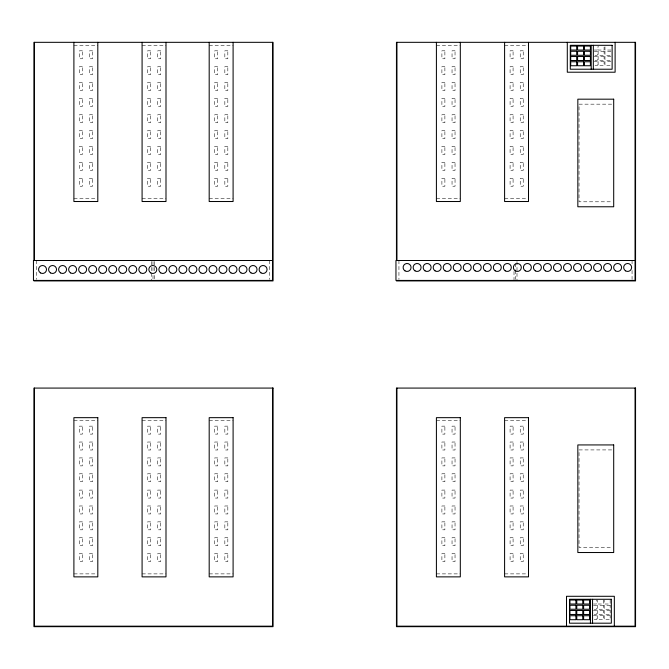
<?xml version="1.0" encoding="UTF-8"?>
<svg xmlns="http://www.w3.org/2000/svg" width="669" height="669" viewBox="0 0 669 669"><rect width="100%" height="100%" fill="white"/><g stroke="black" fill="none" stroke-linecap="round" stroke-linejoin="round"><path stroke-width="0.5" stroke-dasharray="3.35 2.51" d="M73.899 45.308L97.808 45.308M142.087 45.308L165.996 45.308M209.188 45.308L233.096 45.308M436.405 45.308L460.314 45.308M504.593 45.308L528.502 45.308M594.256 50.041L597.241 50.041L597.241 47.056M610.939 50.041L604.968 50.041L604.968 46.061M594.256 51.287L597.241 51.287L597.241 55.276L594.256 55.276M610.939 51.287L604.968 51.287L604.968 55.276L610.939 55.276M594.256 56.522L597.241 56.522L597.241 60.503L594.256 60.503M610.939 56.522L604.968 56.522L604.968 60.503L610.939 60.503M594.256 61.749L597.241 61.749L597.241 65.738L594.256 65.738M610.939 61.749L604.968 61.749L604.968 65.738L610.939 65.738M611.667 104.163L579.036 104.163L579.036 201.795L611.667 201.795M73.899 198.534L95.726 198.534M142.087 198.534L165.996 198.534M209.188 198.534L233.096 198.534M436.405 198.534L460.314 198.534M504.593 198.534L526.428 198.534M73.899 420.659L97.808 420.659M142.087 420.659L165.996 420.659M209.188 420.659L233.096 420.659M436.405 420.659L460.314 420.659M504.593 420.659L528.502 420.659M611.667 449.919L579.036 449.919L579.036 547.551L611.667 547.551M73.899 573.877L95.726 573.877M142.087 573.877L165.996 573.877M209.188 573.877L233.096 573.877M436.405 573.877L460.314 573.877M504.593 573.877L526.428 573.877M593.47 604.015L596.464 604.015L596.464 600.026M593.47 605.261L596.464 605.261L596.464 609.242L593.47 609.242M593.47 610.488L596.464 610.488L596.464 614.476L593.47 614.476M593.47 615.723L596.464 615.723L596.464 619.703L593.47 619.703M632.063 260.5L632.063 264.481M632.063 270.46L632.063 279.425M610.161 600.026L610.161 604.015L604.182 604.015L604.182 600.026M604.09 47.056L604.09 50.041L598.119 50.041L598.119 46.061M603.313 600.026L603.313 604.015L597.333 604.015L597.333 600.026M516.995 261.495L516.995 280.42M515.506 263.486L515.506 269.465M515.506 270.46L515.506 279.425M514.009 271.455L514.009 280.42M398.941 260.5L398.941 279.425M269.557 260.5L269.557 279.425M154.489 261.495L154.489 271.455M154.489 275.444L154.489 280.42M153 261.495L153 271.455M153 275.444L153 279.425M151.503 261.495L151.503 280.42M36.435 260.5L36.435 279.425M82.379 50.802L79.394 50.802L79.394 58.772L82.379 58.772L82.379 50.802M92.531 50.802L89.537 50.802L89.537 58.772L92.531 58.772L92.531 50.802M150.575 50.802L147.581 50.802L147.581 58.772L150.575 58.772L150.575 50.802M160.719 50.802L157.733 50.802L157.733 58.772L160.719 58.772L160.719 50.802M217.668 50.802L214.682 50.802L214.682 58.772L217.668 58.772L217.668 50.802M227.82 50.802L224.834 50.802L224.834 58.772L227.82 58.772L227.82 50.802M444.885 50.802L441.9 50.802L441.9 58.772L444.885 58.772L444.885 50.802M455.037 50.802L452.043 50.802L452.043 58.772L455.037 58.772L455.037 50.802M513.081 50.802L510.087 50.802L510.087 58.772L513.081 58.772L513.081 50.802M523.225 50.802L520.239 50.802L520.239 58.772L523.225 58.772L523.225 50.802M604.09 51.287L598.119 51.287L598.119 55.276L604.09 55.276L604.09 51.287M604.09 56.522L598.119 56.522L598.119 60.503L604.09 60.503L604.09 56.522M604.09 61.749L598.119 61.749L598.119 65.738L604.09 65.738L604.09 61.749M82.379 66.683L79.394 66.683L79.394 74.652L82.379 74.652L82.379 66.683M92.531 66.683L89.537 66.683L89.537 74.652L92.531 74.652L92.531 66.683M150.575 66.683L147.581 66.683L147.581 74.652L150.575 74.652L150.575 66.683M160.719 66.683L157.733 66.683L157.733 74.652L160.719 74.652L160.719 66.683M217.668 66.683L214.682 66.683L214.682 74.652L217.668 74.652L217.668 66.683M227.82 66.683L224.834 66.683L224.834 74.652L227.82 74.652L227.82 66.683M444.885 66.683L441.9 66.683L441.9 74.652L444.885 74.652L444.885 66.683M455.037 66.683L452.043 66.683L452.043 74.652L455.037 74.652L455.037 66.683M513.081 66.683L510.087 66.683L510.087 74.652L513.081 74.652L513.081 66.683M523.225 66.683L520.239 66.683L520.239 74.652L523.225 74.652L523.225 66.683M82.379 82.555L79.394 82.555L79.394 90.524L82.379 90.524L82.379 82.555M92.531 82.555L89.537 82.555L89.537 90.524L92.531 90.524L92.531 82.555M150.575 82.555L147.581 82.555L147.581 90.524L150.575 90.524L150.575 82.555M160.719 82.555L157.733 82.555L157.733 90.524L160.719 90.524L160.719 82.555M217.668 82.555L214.682 82.555L214.682 90.524L217.668 90.524L217.668 82.555M227.82 82.555L224.834 82.555L224.834 90.524L227.82 90.524L227.82 82.555M444.885 82.555L441.9 82.555L441.9 90.524L444.885 90.524L444.885 82.555M455.037 82.555L452.043 82.555L452.043 90.524L455.037 90.524L455.037 82.555M513.081 82.555L510.087 82.555L510.087 90.524L513.081 90.524L513.081 82.555M523.225 82.555L520.239 82.555L520.239 90.524L523.225 90.524L523.225 82.555M82.379 98.435L79.394 98.435L79.394 106.404L82.379 106.404L82.379 98.435M92.531 98.435L89.537 98.435L89.537 106.404L92.531 106.404L92.531 98.435M150.575 98.435L147.581 98.435L147.581 106.404L150.575 106.404L150.575 98.435M160.719 98.435L157.733 98.435L157.733 106.404L160.719 106.404L160.719 98.435M217.668 98.435L214.682 98.435L214.682 106.404L217.668 106.404L217.668 98.435M227.82 98.435L224.834 98.435L224.834 106.404L227.82 106.404L227.82 98.435M444.885 98.435L441.9 98.435L441.9 106.404L444.885 106.404L444.885 98.435M455.037 98.435L452.043 98.435L452.043 106.404L455.037 106.404L455.037 98.435M513.081 98.435L510.087 98.435L510.087 106.404L513.081 106.404L513.081 98.435M523.225 98.435L520.239 98.435L520.239 106.404L523.225 106.404L523.225 98.435M82.379 114.75L79.394 114.75L79.394 122.72L82.379 122.72L82.379 114.75M92.531 114.75L89.537 114.75L89.537 122.72L92.531 122.72L92.531 114.75M150.575 114.75L147.581 114.75L147.581 122.72L150.575 122.72L150.575 114.75M160.719 114.75L157.733 114.75L157.733 122.72L160.719 122.72L160.719 114.75M217.668 114.75L214.682 114.75L214.682 122.72L217.668 122.72L217.668 114.75M227.82 114.75L224.834 114.75L224.834 122.72L227.82 122.72L227.82 114.75M444.885 114.75L441.9 114.75L441.9 122.72L444.885 122.72L444.885 114.75M455.037 114.75L452.043 114.75L452.043 122.72L455.037 122.72L455.037 114.75M513.081 114.75L510.087 114.75L510.087 122.72L513.081 122.72L513.081 114.75M523.225 114.75L520.239 114.75L520.239 122.72L523.225 122.72L523.225 114.75M82.379 130.622L79.394 130.622L79.394 138.592L82.379 138.592L82.379 130.622M92.531 130.622L89.537 130.622L89.537 138.592L92.531 138.592L92.531 130.622M150.575 130.622L147.581 130.622L147.581 138.592L150.575 138.592L150.575 130.622M160.719 130.622L157.733 130.622L157.733 138.592L160.719 138.592L160.719 130.622M217.668 130.622L214.682 130.622L214.682 138.592L217.668 138.592L217.668 130.622M227.82 130.622L224.834 130.622L224.834 138.592L227.82 138.592L227.82 130.622M444.885 130.622L441.9 130.622L441.9 138.592L444.885 138.592L444.885 130.622M455.037 130.622L452.043 130.622L452.043 138.592L455.037 138.592L455.037 130.622M513.081 130.622L510.087 130.622L510.087 138.592L513.081 138.592L513.081 130.622M523.225 130.622L520.239 130.622L520.239 138.592L523.225 138.592L523.225 130.622M82.379 146.503L79.394 146.503L79.394 154.472L82.379 154.472L82.379 146.503M92.531 146.503L89.537 146.503L89.537 154.472L92.531 154.472L92.531 146.503M150.575 146.503L147.581 146.503L147.581 154.472L150.575 154.472L150.575 146.503M160.719 146.503L157.733 146.503L157.733 154.472L160.719 154.472L160.719 146.503M217.668 146.503L214.682 146.503L214.682 154.472L217.668 154.472L217.668 146.503M227.82 146.503L224.834 146.503L224.834 154.472L227.82 154.472L227.82 146.503M444.885 146.503L441.9 146.503L441.9 154.472L444.885 154.472L444.885 146.503M455.037 146.503L452.043 146.503L452.043 154.472L455.037 154.472L455.037 146.503M513.081 146.503L510.087 146.503L510.087 154.472L513.081 154.472L513.081 146.503M523.225 146.503L520.239 146.503L520.239 154.472L523.225 154.472L523.225 146.503M82.379 162.383L79.394 162.383L79.394 170.352L82.379 170.352L82.379 162.383M92.531 162.383L89.537 162.383L89.537 170.352L92.531 170.352L92.531 162.383M150.575 162.383L147.581 162.383L147.581 170.352L150.575 170.352L150.575 162.383M160.719 162.383L157.733 162.383L157.733 170.352L160.719 170.352L160.719 162.383M217.668 162.383L214.682 162.383L214.682 170.352L217.668 170.352L217.668 162.383M227.82 162.383L224.834 162.383L224.834 170.352L227.82 170.352L227.82 162.383M444.885 162.383L441.9 162.383L441.9 170.352L444.885 170.352L444.885 162.383M455.037 162.383L452.043 162.383L452.043 170.352L455.037 170.352L455.037 162.383M513.081 162.383L510.087 162.383L510.087 170.352L513.081 170.352L513.081 162.383M523.225 162.383L520.239 162.383L520.239 170.352L523.225 170.352L523.225 162.383M82.379 178.255L79.394 178.255L79.394 186.225L82.379 186.225L82.379 178.255M92.531 178.255L89.537 178.255L89.537 186.225L92.531 186.225L92.531 178.255M150.575 178.255L147.581 178.255L147.581 186.225L150.575 186.225L150.575 178.255M160.719 178.255L157.733 178.255L157.733 186.225L160.719 186.225L160.719 178.255M217.668 178.255L214.682 178.255L214.682 186.225L217.668 186.225L217.668 178.255M227.82 178.255L224.834 178.255L224.834 186.225L227.82 186.225L227.82 178.255M444.885 178.255L441.9 178.255L441.9 186.225L444.885 186.225L444.885 178.255M455.037 178.255L452.043 178.255L452.043 186.225L455.037 186.225L455.037 178.255M513.081 178.255L510.087 178.255L510.087 186.225L513.081 186.225L513.081 178.255M523.225 178.255L520.239 178.255L520.239 186.225L523.225 186.225L523.225 178.255M82.379 426.145L79.394 426.145L79.394 434.114L82.379 434.114L82.379 426.145M92.531 426.145L89.537 426.145L89.537 434.114L92.531 434.114L92.531 426.145M150.575 426.145L147.581 426.145L147.581 434.114L150.575 434.114L150.575 426.145M160.719 426.145L157.733 426.145L157.733 434.114L160.719 434.114L160.719 426.145M217.668 426.145L214.682 426.145L214.682 434.114L217.668 434.114L217.668 426.145M227.82 426.145L224.834 426.145L224.834 434.114L227.82 434.114L227.82 426.145M444.885 426.145L441.9 426.145L441.9 434.114L444.885 434.114L444.885 426.145M455.037 426.145L452.043 426.145L452.043 434.114L455.037 434.114L455.037 426.145M513.081 426.145L510.087 426.145L510.087 434.114L513.081 434.114L513.081 426.145M523.225 426.145L520.239 426.145L520.239 434.114L523.225 434.114L523.225 426.145M82.379 442.025L79.394 442.025L79.394 449.994L82.379 449.994L82.379 442.025M92.531 442.025L89.537 442.025L89.537 449.994L92.531 449.994L92.531 442.025M150.575 442.025L147.581 442.025L147.581 449.994L150.575 449.994L150.575 442.025M160.719 442.025L157.733 442.025L157.733 449.994L160.719 449.994L160.719 442.025M217.668 442.025L214.682 442.025L214.682 449.994L217.668 449.994L217.668 442.025M227.82 442.025L224.834 442.025L224.834 449.994L227.82 449.994L227.82 442.025M444.885 442.025L441.9 442.025L441.9 449.994L444.885 449.994L444.885 442.025M455.037 442.025L452.043 442.025L452.043 449.994L455.037 449.994L455.037 442.025M513.081 442.025L510.087 442.025L510.087 449.994L513.081 449.994L513.081 442.025M523.225 442.025L520.239 442.025L520.239 449.994L523.225 449.994L523.225 442.025M82.379 457.905L79.394 457.905L79.394 465.875L82.379 465.875L82.379 457.905M92.531 457.905L89.537 457.905L89.537 465.875L92.531 465.875L92.531 457.905M150.575 457.905L147.581 457.905L147.581 465.875L150.575 465.875L150.575 457.905M160.719 457.905L157.733 457.905L157.733 465.875L160.719 465.875L160.719 457.905M217.668 457.905L214.682 457.905L214.682 465.875L217.668 465.875L217.668 457.905M227.82 457.905L224.834 457.905L224.834 465.875L227.82 465.875L227.82 457.905M444.885 457.905L441.9 457.905L441.9 465.875L444.885 465.875L444.885 457.905M455.037 457.905L452.043 457.905L452.043 465.875L455.037 465.875L455.037 457.905M513.081 457.905L510.087 457.905L510.087 465.875L513.081 465.875L513.081 457.905M523.225 457.905L520.239 457.905L520.239 465.875L523.225 465.875L523.225 457.905M82.379 473.777L79.394 473.777L79.394 481.747L82.379 481.747L82.379 473.777M92.531 473.777L89.537 473.777L89.537 481.747L92.531 481.747L92.531 473.777M150.575 473.777L147.581 473.777L147.581 481.747L150.575 481.747L150.575 473.777M160.719 473.777L157.733 473.777L157.733 481.747L160.719 481.747L160.719 473.777M217.668 473.777L214.682 473.777L214.682 481.747L217.668 481.747L217.668 473.777M227.82 473.777L224.834 473.777L224.834 481.747L227.82 481.747L227.82 473.777M444.885 473.777L441.9 473.777L441.9 481.747L444.885 481.747L444.885 473.777M455.037 473.777L452.043 473.777L452.043 481.747L455.037 481.747L455.037 473.777M513.081 473.777L510.087 473.777L510.087 481.747L513.081 481.747L513.081 473.777M523.225 473.777L520.239 473.777L520.239 481.747L523.225 481.747L523.225 473.777M82.379 490.093L79.394 490.093L79.394 498.062L82.379 498.062L82.379 490.093M92.531 490.093L89.537 490.093L89.537 498.062L92.531 498.062L92.531 490.093M150.575 490.093L147.581 490.093L147.581 498.062L150.575 498.062L150.575 490.093M160.719 490.093L157.733 490.093L157.733 498.062L160.719 498.062L160.719 490.093M217.668 490.093L214.682 490.093L214.682 498.062L217.668 498.062L217.668 490.093M227.82 490.093L224.834 490.093L224.834 498.062L227.82 498.062L227.82 490.093M444.885 490.093L441.9 490.093L441.9 498.062L444.885 498.062L444.885 490.093M455.037 490.093L452.043 490.093L452.043 498.062L455.037 498.062L455.037 490.093M513.081 490.093L510.087 490.093L510.087 498.062L513.081 498.062L513.081 490.093M523.225 490.093L520.239 490.093L520.239 498.062L523.225 498.062L523.225 490.093M82.379 505.973L79.394 505.973L79.394 513.943L82.379 513.943L82.379 505.973M92.531 505.973L89.537 505.973L89.537 513.943L92.531 513.943L92.531 505.973M150.575 505.973L147.581 505.973L147.581 513.943L150.575 513.943L150.575 505.973M160.719 505.973L157.733 505.973L157.733 513.943L160.719 513.943L160.719 505.973M217.668 505.973L214.682 505.973L214.682 513.943L217.668 513.943L217.668 505.973M227.82 505.973L224.834 505.973L224.834 513.943L227.82 513.943L227.82 505.973M444.885 505.973L441.9 505.973L441.9 513.943L444.885 513.943L444.885 505.973M455.037 505.973L452.043 505.973L452.043 513.943L455.037 513.943L455.037 505.973M513.081 505.973L510.087 505.973L510.087 513.943L513.081 513.943L513.081 505.973M523.225 505.973L520.239 505.973L520.239 513.943L523.225 513.943L523.225 505.973M82.379 521.845L79.394 521.845L79.394 529.815L82.379 529.815L82.379 521.845M92.531 521.845L89.537 521.845L89.537 529.815L92.531 529.815L92.531 521.845M150.575 521.845L147.581 521.845L147.581 529.815L150.575 529.815L150.575 521.845M160.719 521.845L157.733 521.845L157.733 529.815L160.719 529.815L160.719 521.845M217.668 521.845L214.682 521.845L214.682 529.815L217.668 529.815L217.668 521.845M227.82 521.845L224.834 521.845L224.834 529.815L227.82 529.815L227.82 521.845M444.885 521.845L441.9 521.845L441.9 529.815L444.885 529.815L444.885 521.845M455.037 521.845L452.043 521.845L452.043 529.815L455.037 529.815L455.037 521.845M513.081 521.845L510.087 521.845L510.087 529.815L513.081 529.815L513.081 521.845M523.225 521.845L520.239 521.845L520.239 529.815L523.225 529.815L523.225 521.845M82.379 537.725L79.394 537.725L79.394 545.695L82.379 545.695L82.379 537.725M92.531 537.725L89.537 537.725L89.537 545.695L92.531 545.695L92.531 537.725M150.575 537.725L147.581 537.725L147.581 545.695L150.575 545.695L150.575 537.725M160.719 537.725L157.733 537.725L157.733 545.695L160.719 545.695L160.719 537.725M217.668 537.725L214.682 537.725L214.682 545.695L217.668 545.695L217.668 537.725M227.82 537.725L224.834 537.725L224.834 545.695L227.82 545.695L227.82 537.725M444.885 537.725L441.9 537.725L441.9 545.695L444.885 545.695L444.885 537.725M455.037 537.725L452.043 537.725L452.043 545.695L455.037 545.695L455.037 537.725M513.081 537.725L510.087 537.725L510.087 545.695L513.081 545.695L513.081 537.725M523.225 537.725L520.239 537.725L520.239 545.695L523.225 545.695L523.225 537.725M82.379 553.606L79.394 553.606L79.394 561.575L82.379 561.575L82.379 553.606M92.531 553.606L89.537 553.606L89.537 561.575L92.531 561.575L92.531 553.606M150.575 553.606L147.581 553.606L147.581 561.575L150.575 561.575L150.575 553.606M160.719 553.606L157.733 553.606L157.733 561.575L160.719 561.575L160.719 553.606M217.668 553.606L214.682 553.606L214.682 561.575L217.668 561.575L217.668 553.606M227.82 553.606L224.834 553.606L224.834 561.575L227.82 561.575L227.82 553.606M444.885 553.606L441.9 553.606L441.9 561.575L444.885 561.575L444.885 553.606M455.037 553.606L452.043 553.606L452.043 561.575L455.037 561.575L455.037 553.606M513.081 553.606L510.087 553.606L510.087 561.575L513.081 561.575L513.081 553.606M523.225 553.606L520.239 553.606L520.239 561.575L523.225 561.575L523.225 553.606M603.313 605.261L597.333 605.261L597.333 609.242L603.313 609.242L603.313 605.261M610.161 605.261L604.182 605.261L604.182 609.242L610.161 609.242L610.161 605.261M603.313 610.488L597.333 610.488L597.333 614.476L603.313 614.476L603.313 610.488M610.161 610.488L604.182 610.488L604.182 614.476L610.161 614.476L610.161 610.488M603.313 615.723L597.333 615.723L597.333 619.703L603.313 619.703L603.313 615.723M610.161 615.723L604.182 615.723L604.182 619.703L610.161 619.703L610.161 615.723"/><path stroke-width="1" d="M272.551 260.5L33.45 260.5L33.45 280.42L272.551 280.42L272.551 42.323M635.048 260.5L395.956 260.5L395.956 280.42L635.048 280.42L635.048 42.323M33.952 280.921L273.044 280.921L273.044 42.323L33.952 42.323L33.952 260.082M396.449 280.921L635.55 280.921L635.55 42.323L396.449 42.323L396.449 260.082M635.048 388.079L635.048 626.176L396.951 626.176L396.951 388.079M615.112 42.323L615.112 72.21L567.295 72.21L567.295 42.323M614.334 626.176L614.334 596.288L566.509 596.288L566.509 626.176M593.336 45.308L593.336 69.225M592.55 599.282L592.55 623.19M591.204 45.308L591.204 69.225M590.484 600.026L590.484 604.015M590.484 605.261L590.484 609.242M590.484 610.488L590.484 614.476M590.484 615.723L590.484 619.703M590.426 599.282L590.426 623.19M528.502 42.323L528.502 201.52L504.593 201.52L504.593 42.323M460.314 42.323L460.314 201.52L436.405 201.52L436.405 42.323M396.951 42.323L396.951 260.584M272.551 388.079L272.551 626.176L34.445 626.176L34.445 388.079M233.096 42.323L233.096 201.52L209.188 201.52L209.188 42.323M165.996 42.323L165.996 201.52L142.087 201.52L142.087 42.323M97.808 42.323L97.808 201.52L73.899 201.52L73.899 42.323M34.445 42.323L34.445 260.584M612.127 45.308L570.281 45.308L570.281 69.225L612.127 69.225L612.127 45.308M576.695 46.061L570.716 46.061L570.716 50.041L576.695 50.041L576.695 46.061M583.544 46.061L577.573 46.061L577.573 50.041L583.544 50.041L583.544 46.061M590.393 46.061L584.422 46.061L584.422 50.041L590.393 50.041L590.393 46.061M576.695 51.287L570.716 51.287L570.716 55.276L576.695 55.276L576.695 51.287M583.544 51.287L577.573 51.287L577.573 55.276L583.544 55.276L583.544 51.287M590.393 51.287L584.422 51.287L584.422 55.276L590.393 55.276L590.393 51.287M576.695 56.522L570.716 56.522L570.716 60.503L576.695 60.503L576.695 56.522M583.544 56.522L577.573 56.522L577.573 60.503L583.544 60.503L583.544 56.522M590.393 56.522L584.422 56.522L584.422 60.503L590.393 60.503L590.393 56.522M576.695 61.749L570.716 61.749L570.716 65.738L576.695 65.738L576.695 61.749M583.544 61.749L577.573 61.749L577.573 65.738L583.544 65.738L583.544 61.749M590.393 61.749L584.422 61.749L584.422 65.738L590.393 65.738L590.393 61.749M613.699 99.179L577.84 99.179L577.84 206.771L613.699 206.771L613.699 99.179M273.044 388.079L33.952 388.079L33.952 626.677L273.044 626.677L273.044 388.079M635.55 388.079L396.449 388.079L396.449 626.677L635.55 626.677L635.55 388.079M97.808 417.665L73.899 417.665L73.899 576.87L97.808 576.87L97.808 417.665M165.996 417.665L142.087 417.665L142.087 576.87L165.996 576.87L165.996 417.665M233.096 417.665L209.188 417.665L209.188 576.87L233.096 576.87L233.096 417.665M460.314 417.665L436.405 417.665L436.405 576.87L460.314 576.87L460.314 417.665M528.502 417.665L504.593 417.665L504.593 576.87L528.502 576.87L528.502 417.665M613.699 444.935L577.84 444.935L577.84 552.527L613.699 552.527L613.699 444.935M611.341 599.282L569.503 599.282L569.503 623.19L611.341 623.19L611.341 599.282M575.917 600.026L569.938 600.026L569.938 604.015L575.917 604.015L575.917 600.026M582.766 600.026L576.787 600.026L576.787 604.015L582.766 604.015L582.766 600.026M589.615 600.026L583.636 600.026L583.636 604.015L589.615 604.015L589.615 600.026M575.917 605.261L569.938 605.261L569.938 609.242L575.917 609.242L575.917 605.261M582.766 605.261L576.787 605.261L576.787 609.242L582.766 609.242L582.766 605.261M589.615 605.261L583.636 605.261L583.636 609.242L589.615 609.242L589.615 605.261M575.917 610.488L569.938 610.488L569.938 614.476L575.917 614.476L575.917 610.488M582.766 610.488L576.787 610.488L576.787 614.476L582.766 614.476L582.766 610.488M589.615 610.488L583.636 610.488L583.636 614.476L589.615 614.476L589.615 610.488M575.917 615.723L569.938 615.723L569.938 619.703L575.917 619.703L575.917 615.723M582.766 615.723L576.787 615.723L576.787 619.703L582.766 619.703L582.766 615.723M589.615 615.723L583.636 615.723L583.636 619.703L589.615 619.703L589.615 615.723M190.824 272.885A3.989 3.989 0 0 0 196.895 269.599A3.989 3.989 0 0 0 191.016 265.986A3.989 3.989 0 0 0 190.824 272.885M200.842 272.885A3.989 3.989 0 0 0 206.913 269.599A3.989 3.989 0 0 0 201.035 265.986A3.989 3.989 0 0 0 200.842 272.885M90.574 272.885A3.989 3.989 0 0 0 96.645 269.599A3.989 3.989 0 0 0 90.767 265.986A3.989 3.989 0 0 0 90.574 272.885M80.548 272.885A3.989 3.989 0 0 0 86.619 269.599A3.989 3.989 0 0 0 80.74 265.986A3.989 3.989 0 0 0 80.548 272.885M150.726 272.885A3.989 3.989 0 0 0 156.797 269.599A3.989 3.989 0 0 0 150.918 265.986A3.989 3.989 0 0 0 150.726 272.885M180.797 272.885A3.989 3.989 0 0 0 186.868 269.599A3.989 3.989 0 0 0 180.99 265.986A3.989 3.989 0 0 0 180.797 272.885M170.771 272.885A3.989 3.989 0 0 0 176.842 269.599A3.989 3.989 0 0 0 170.963 265.986A3.989 3.989 0 0 0 170.771 272.885M160.744 272.885A3.989 3.989 0 0 0 166.815 269.599A3.989 3.989 0 0 0 160.936 265.986A3.989 3.989 0 0 0 160.744 272.885M70.521 272.885A3.989 3.989 0 0 0 76.6 269.599A3.989 3.989 0 0 0 70.722 265.986A3.989 3.989 0 0 0 70.521 272.885M60.503 272.885A3.989 3.989 0 0 0 66.574 269.599A3.989 3.989 0 0 0 60.695 265.986A3.989 3.989 0 0 0 60.503 272.885M240.94 272.885A3.989 3.989 0 0 0 247.012 269.599A3.989 3.989 0 0 0 241.133 265.986A3.989 3.989 0 0 0 240.94 272.885M250.967 272.885A3.989 3.989 0 0 0 257.038 269.599A3.989 3.989 0 0 0 251.159 265.986A3.989 3.989 0 0 0 250.967 272.885M260.994 272.885A3.989 3.989 0 0 0 267.065 269.599A3.989 3.989 0 0 0 261.186 265.986A3.989 3.989 0 0 0 260.994 272.885M110.628 272.885A3.989 3.989 0 0 0 116.699 269.599A3.989 3.989 0 0 0 110.82 265.986A3.989 3.989 0 0 0 110.628 272.885M230.922 272.885A3.989 3.989 0 0 0 236.993 269.599A3.989 3.989 0 0 0 231.114 265.986A3.989 3.989 0 0 0 230.922 272.885M220.895 272.885A3.989 3.989 0 0 0 226.967 269.599A3.989 3.989 0 0 0 221.088 265.986A3.989 3.989 0 0 0 220.895 272.885M140.699 272.885A3.989 3.989 0 0 0 146.77 269.599A3.989 3.989 0 0 0 140.891 265.986A3.989 3.989 0 0 0 140.699 272.885M120.646 272.885A3.989 3.989 0 0 0 126.717 269.599A3.989 3.989 0 0 0 120.838 265.986A3.989 3.989 0 0 0 120.646 272.885M130.672 272.885A3.989 3.989 0 0 0 136.744 269.599A3.989 3.989 0 0 0 130.865 265.986A3.989 3.989 0 0 0 130.672 272.885M50.476 272.885A3.989 3.989 0 0 0 56.547 269.599A3.989 3.989 0 0 0 50.668 265.986A3.989 3.989 0 0 0 50.476 272.885M100.601 272.885A3.989 3.989 0 0 0 106.672 269.599A3.989 3.989 0 0 0 100.793 265.986A3.989 3.989 0 0 0 100.601 272.885M40.449 272.885A3.989 3.989 0 0 0 46.521 269.599A3.989 3.989 0 0 0 40.642 265.986A3.989 3.989 0 0 0 40.449 272.885M210.869 272.885A3.989 3.989 0 0 0 216.94 269.599A3.989 3.989 0 0 0 211.061 265.986A3.989 3.989 0 0 0 210.869 272.885M405.004 270.861A3.989 3.989 0 0 0 411.075 267.583A3.989 3.989 0 0 0 405.197 263.962A3.989 3.989 0 0 0 405.004 270.861M415.031 270.861A3.989 3.989 0 0 0 421.102 267.583A3.989 3.989 0 0 0 415.223 263.962A3.989 3.989 0 0 0 415.031 270.861M425.058 270.861A3.989 3.989 0 0 0 431.129 267.583A3.989 3.989 0 0 0 425.25 263.962A3.989 3.989 0 0 0 425.058 270.861M435.076 270.861A3.989 3.989 0 0 0 441.147 267.583A3.989 3.989 0 0 0 435.268 263.962A3.989 3.989 0 0 0 435.076 270.861M445.102 270.861A3.989 3.989 0 0 0 451.174 267.583A3.989 3.989 0 0 0 445.295 263.962A3.989 3.989 0 0 0 445.102 270.861M455.129 270.861A3.989 3.989 0 0 0 461.2 267.583A3.989 3.989 0 0 0 455.321 263.962A3.989 3.989 0 0 0 455.129 270.861M465.156 270.861A3.989 3.989 0 0 0 471.227 267.583A3.989 3.989 0 0 0 465.348 263.962A3.989 3.989 0 0 0 465.156 270.861M475.174 270.861A3.989 3.989 0 0 0 481.245 267.583A3.989 3.989 0 0 0 475.366 263.962A3.989 3.989 0 0 0 475.174 270.861M485.201 270.861A3.989 3.989 0 0 0 491.272 267.583A3.989 3.989 0 0 0 485.393 263.962A3.989 3.989 0 0 0 485.201 270.861M495.227 270.861A3.989 3.989 0 0 0 501.298 267.583A3.989 3.989 0 0 0 495.42 263.962A3.989 3.989 0 0 0 495.227 270.861M505.254 270.861A3.989 3.989 0 0 0 511.325 267.583A3.989 3.989 0 0 0 505.446 263.962A3.989 3.989 0 0 0 505.254 270.861M515.272 270.861A3.989 3.989 0 0 0 521.343 267.583A3.989 3.989 0 0 0 515.465 263.962A3.989 3.989 0 0 0 515.272 270.861M525.299 270.861A3.989 3.989 0 0 0 531.37 267.583A3.989 3.989 0 0 0 525.491 263.962A3.989 3.989 0 0 0 525.299 270.861M535.325 270.861A3.989 3.989 0 0 0 541.397 267.583A3.989 3.989 0 0 0 535.518 263.962A3.989 3.989 0 0 0 535.325 270.861M545.352 270.861A3.989 3.989 0 0 0 551.423 267.583A3.989 3.989 0 0 0 545.544 263.962A3.989 3.989 0 0 0 545.352 270.861M555.37 270.861A3.989 3.989 0 0 0 561.442 267.583A3.989 3.989 0 0 0 555.563 263.962A3.989 3.989 0 0 0 555.37 270.861M565.397 270.861A3.989 3.989 0 0 0 571.468 267.583A3.989 3.989 0 0 0 565.589 263.962A3.989 3.989 0 0 0 565.397 270.861M575.424 270.861A3.989 3.989 0 0 0 581.495 267.583A3.989 3.989 0 0 0 575.616 263.962A3.989 3.989 0 0 0 575.424 270.861M585.45 270.861A3.989 3.989 0 0 0 591.521 267.583A3.989 3.989 0 0 0 585.643 263.962A3.989 3.989 0 0 0 585.45 270.861M595.469 270.861A3.989 3.989 0 0 0 601.548 267.583A3.989 3.989 0 0 0 595.669 263.962A3.989 3.989 0 0 0 595.469 270.861M605.495 270.861A3.989 3.989 0 0 0 611.566 267.583A3.989 3.989 0 0 0 605.688 263.962A3.989 3.989 0 0 0 605.495 270.861M615.522 270.861A3.989 3.989 0 0 0 621.593 267.583A3.989 3.989 0 0 0 615.714 263.962A3.989 3.989 0 0 0 615.522 270.861M625.548 270.861A3.989 3.989 0 0 0 631.62 267.583A3.989 3.989 0 0 0 625.741 263.962A3.989 3.989 0 0 0 625.548 270.861"/></g></svg>
